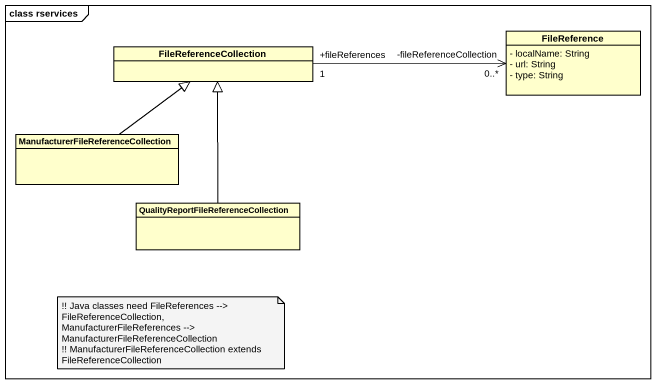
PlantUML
@startuml
mainframe class rservices
hide circle
hide empty members
skinparam classAttributeIconSize 0
class FileReference {
  - localName: String
  - url: String
  - type: String
}
class FileReferenceCollection
class "ManufacturerFileReferenceCollection" as ManufacturerFileReferenceCol
class "QualityReportFileReferenceCollection" as QualityReportFileReferenceCo
FileReferenceCollection "+fileReferences\n1" -right-> "-fileReferenceCollection\n0..*" FileReference
ManufacturerFileReferenceCol -up-|> FileReferenceCollection
QualityReportFileReferenceCo -up-|> FileReferenceCollection
note as N1
  ~!! Java classes need FileReferences ~--> FileReferenceCollection, ManufacturerFileReferences ~--> ManufacturerFileReferenceCollection
  ~!! ManufacturerFileReferenceCollection extends FileReferenceCollection
end note
@enduml
